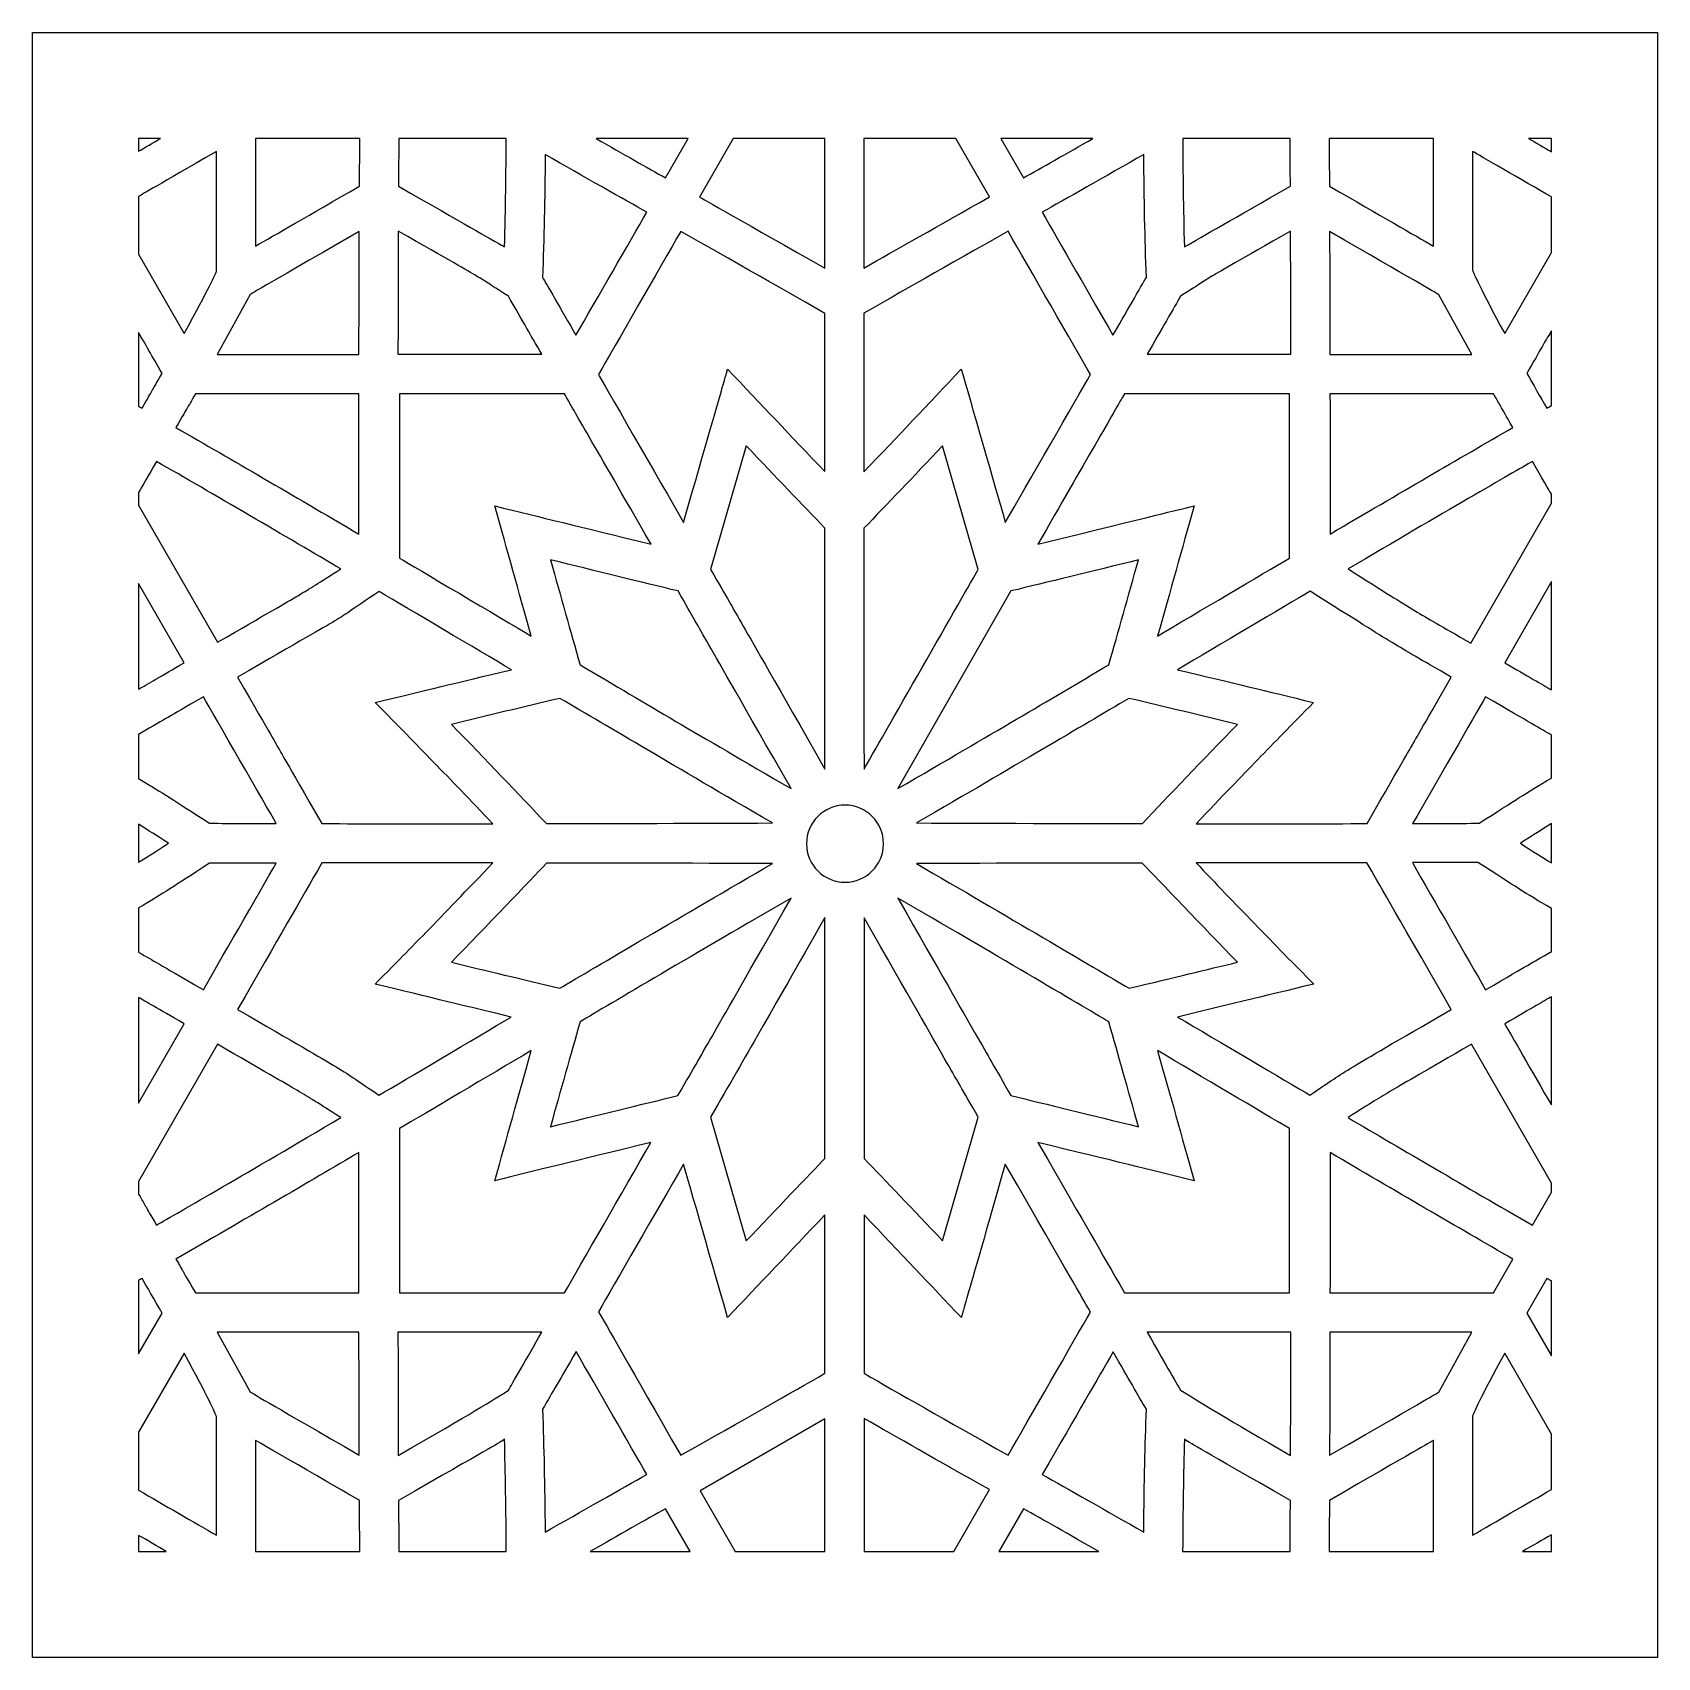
# Model space of a CAD drawing. Header units: millimetres. Extents: x -64 to 64, y -64 to 64.
import ezdxf

# ---------------------------------------------------------------- set-up
doc = ezdxf.new("R2010")
doc.units = ezdxf.units.MM
doc.header["$MEASUREMENT"] = 0
doc.layers.add('layer 1', color=7, linetype='Continuous')

msp = doc.modelspace()

# ---------------------------------------------------------------- linework, layer by layer
at = {"layer": 'layer 1', "color": 250}
for points, knots in [([(-63.5, 63.5), (-63.5, 63.5), (-63.5, -63.5), (-63.5, -63.5), (-63.5, -63.5), (-63.5, -63.5), (63.5, -63.5), (63.5, -63.5), (63.5, -63.5), (63.5, -63.5), (63.5, 63.5), (63.5, 63.5), (63.5, 63.5), (63.5, 63.5), (-63.5, 63.5), (-63.5, 63.5)], [0, 0, 0, 0, 0.2, 0.2, 0.2, 0.2, 0.4, 0.4, 0.4, 0.4, 0.6, 0.6, 0.6, 0.6, 1, 1, 1, 1]), ([(-55.2063, 55.2062), (-55.2063, 55.2062), (-53.5061, 55.2062), (-53.5061, 55.2062), (-53.5061, 55.2062), (-54.0868, 54.87), (-54.6811, 54.5289), (-55.2063, 54.2202), (-55.2063, 54.2202), (-55.2063, 54.2202), (-55.2063, 55.2062), (-55.2063, 55.2062)], [0, 0, 0, 0, 0.25, 0.25, 0.25, 0.25, 0.5, 0.5, 0.5, 0.5, 1, 1, 1, 1]), ([(-46.074, 55.2062), (-46.074, 55.2062), (-37.9232, 55.2062), (-37.9232, 55.2062), (-37.9232, 55.2062), (-37.9276, 54.0773), (-37.9324, 52.9347), (-37.9417, 51.4879), (-37.9417, 51.4879), (-42.0376, 49.1243), (-44.549, 47.6818), (-46.074, 46.802), (-46.074, 46.802), (-46.0786, 50.3036), (-46.0786, 51.0547), (-46.074, 55.2062)], [0, 0, 0, 0, 0.2, 0.2, 0.2, 0.2, 0.4, 0.4, 0.4, 0.4, 0.6, 0.6, 0.6, 0.6, 1, 1, 1, 1]), ([(-34.8729, 55.2062), (-34.8729, 55.2062), (-26.4777, 55.2062), (-26.4777, 55.2062), (-26.4777, 55.2062), (-26.4961, 52.5985), (-26.5239, 49.7833), (-26.6114, 46.7374), (-26.6114, 46.7374), (-27.8645, 47.4747), (-29.6663, 48.4974), (-34.8914, 51.4879), (-34.8914, 51.4879), (-34.8868, 52.7276), (-34.882, 53.9669), (-34.8729, 55.2062)], [0, 0, 0, 0, 0.2, 0.2, 0.2, 0.2, 0.4, 0.4, 0.4, 0.4, 0.6, 0.6, 0.6, 0.6, 1, 1, 1, 1]), ([(-12.2633, 55.2062), (-12.2633, 55.2062), (-14.0279, 52.1377), (-14.0279, 52.1377), (-14.0279, 52.1377), (-15.3871, 52.9026), (-17.3867, 54.036), (-19.4465, 55.2062), (-19.4465, 55.2062), (-19.4465, 55.2062), (-12.2633, 55.2062), (-12.2633, 55.2062)], [0, 0, 0, 0, 0.25, 0.25, 0.25, 0.25, 0.5, 0.5, 0.5, 0.5, 1, 1, 1, 1]), ([(-8.7429, 55.2062), (-8.7429, 55.2062), (-1.5688, 55.2062), (-1.5688, 55.2062), (-1.5688, 55.2062), (-1.5688, 55.2062), (-1.5688, 45.0695), (-1.5688, 45.0695), (-1.5688, 45.0695), (-7.657, 48.5401), (-11.3693, 50.6402), (-11.3693, 50.6402), (-11.3693, 50.6402), (-11.3693, 50.6402), (-8.7429, 55.2062), (-8.7429, 55.2062)], [0, 0, 0, 0, 0.2, 0.2, 0.2, 0.2, 0.4, 0.4, 0.4, 0.4, 0.6, 0.6, 0.6, 0.6, 1, 1, 1, 1]), ([(1.4813, 55.2062), (1.4813, 55.2062), (8.66, 55.2062), (8.66, 55.2062), (8.66, 55.2062), (8.66, 55.2062), (11.2818, 50.6448), (11.2818, 50.6448), (11.2818, 50.6448), (7.2362, 48.3641), (4.0203, 46.5392), (1.4813, 45.0787), (1.4813, 45.0787), (1.4813, 45.0787), (1.4813, 55.2062), (1.4813, 55.2062)], [0, 0, 0, 0, 0.2, 0.2, 0.2, 0.2, 0.4, 0.4, 0.4, 0.4, 0.6, 0.6, 0.6, 0.6, 1, 1, 1, 1]), ([(19.359, 55.2062), (17.2992, 54.036), (15.2996, 52.9026), (13.945, 52.1377), (13.945, 52.1377), (13.945, 52.1377), (12.1804, 55.2062), (12.1804, 55.2062), (12.1804, 55.2062), (12.1804, 55.2062), (19.359, 55.2062), (19.359, 55.2062)], [0, 0, 0, 0, 0.25, 0.25, 0.25, 0.25, 0.5, 0.5, 0.5, 0.5, 1, 1, 1, 1]), ([(34.7853, 55.2062), (34.7945, 53.9669), (34.8036, 52.7276), (34.8082, 51.4879), (34.8082, 51.4879), (30.2743, 48.8985), (28.0074, 47.6035), (26.524, 46.7374), (26.524, 46.7374), (26.4361, 49.7784), (26.4086, 52.5939), (26.3902, 55.2062), (26.3902, 55.2062), (26.3902, 55.2062), (34.7853, 55.2062), (34.7853, 55.2062)], [0, 0, 0, 0, 0.2, 0.2, 0.2, 0.2, 0.4, 0.4, 0.4, 0.4, 0.6, 0.6, 0.6, 0.6, 1, 1, 1, 1]), ([(45.9863, 55.2062), (45.9955, 51.1101), (45.9909, 50.4786), (45.9909, 46.802), (45.9909, 46.802), (44.4659, 47.6818), (41.9548, 49.1289), (37.8587, 51.4879), (37.8587, 51.4879), (37.8538, 52.0869), (37.8495, 53.5524), (37.8354, 55.2062), (37.8354, 55.2062), (37.8354, 55.2062), (45.9863, 55.2062), (45.9863, 55.2062)], [0, 0, 0, 0, 0.2, 0.2, 0.2, 0.2, 0.4, 0.4, 0.4, 0.4, 0.6, 0.6, 0.6, 0.6, 1, 1, 1, 1]), ([(55.2062, 54.1789), (54.6305, 54.5059), (54.0223, 54.8608), (53.4278, 55.2062), (53.4278, 55.2062), (53.4278, 55.2062), (55.2062, 55.2062), (55.2062, 55.2062), (55.2062, 55.2062), (55.2062, 55.2062), (55.2062, 54.1789), (55.2062, 54.1789)], [0, 0, 0, 0, 0.25, 0.25, 0.25, 0.25, 0.5, 0.5, 0.5, 0.5, 1, 1, 1, 1]), ([(-55.2063, 50.6906), (-54.7963, 50.9259), (-53.7734, 51.5154), (-49.1243, 54.211), (-49.1243, 54.211), (-49.1335, 49.6771), (-49.1289, 48.8848), (-49.1289, 44.8162), (-49.1289, 44.8162), (-49.221, 44.5717), (-49.6495, 43.6227), (-51.64, 39.9736), (-51.64, 39.9736), (-51.64, 39.9736), (-55.2063, 46.1659), (-55.2063, 46.1659), (-55.2063, 46.1659), (-55.2063, 46.1659), (-55.2063, 50.6906), (-55.2063, 50.6906)], [0, 0, 0, 0, 0.16666667, 0.16666667, 0.16666667, 0.16666667, 0.33333333, 0.33333333, 0.33333333, 0.33333333, 0.5, 0.5, 0.5, 0.5, 0.66666667, 0.66666667, 0.66666667, 0.66666667, 1, 1, 1, 1]), ([(-23.4322, 53.9623), (-20.4833, 52.276), (-17.1521, 50.3911), (-15.4979, 49.4559), (-15.4979, 49.4559), (-16.7972, 47.1936), (-19.4373, 42.5997), (-21.027, 39.8353), (-21.027, 39.8353), (-22.2017, 41.8765), (-23.3631, 43.8944), (-23.6396, 44.3646), (-23.6396, 44.3646), (-23.5243, 47.4285), (-23.4643, 50.419), (-23.4322, 53.9623)], [0, 0, 0, 0, 0.2, 0.2, 0.2, 0.2, 0.4, 0.4, 0.4, 0.4, 0.6, 0.6, 0.6, 0.6, 1, 1, 1, 1]), ([(23.5518, 44.3646), (23.1648, 43.6965), (21.8193, 41.3604), (20.9441, 39.8353), (20.9441, 39.8353), (19.3499, 42.5997), (16.7097, 47.1936), (15.41, 49.4559), (15.41, 49.4559), (17.0642, 50.3911), (20.4001, 52.276), (23.349, 53.9623), (23.349, 53.9623), (23.3768, 50.419), (23.4414, 47.4285), (23.5518, 44.3646)], [0, 0, 0, 0, 0.2, 0.2, 0.2, 0.2, 0.4, 0.4, 0.4, 0.4, 0.6, 0.6, 0.6, 0.6, 1, 1, 1, 1]), ([(55.2062, 46.3091), (55.2062, 46.3091), (51.5571, 39.9736), (51.5571, 39.9736), (51.5571, 39.9736), (49.6171, 43.5307), (49.1381, 44.6733), (49.0414, 44.9266), (49.0414, 44.9266), (49.0414, 50.9626), (49.0456, 50.9305), (49.0414, 54.211), (49.0414, 54.211), (49.5663, 53.9069), (52.9717, 51.9349), (55.2062, 50.6448), (55.2062, 50.6448), (55.2062, 50.6448), (55.2062, 46.3091), (55.2062, 46.3091)], [0, 0, 0, 0, 0.16666667, 0.16666667, 0.16666667, 0.16666667, 0.33333333, 0.33333333, 0.33333333, 0.33333333, 0.5, 0.5, 0.5, 0.5, 0.66666667, 0.66666667, 0.66666667, 0.66666667, 1, 1, 1, 1]), ([(-46.4887, 43.0191), (-45.9403, 43.3603), (-46.4841, 43.0375), (-37.96, 47.9492), (-37.96, 47.9492), (-37.9738, 44.3505), (-37.983, 40.4389), (-37.9875, 38.324), (-37.9875, 38.324), (-41.683, 38.324), (-45.3737, 38.3286), (-49.0598, 38.3286), (-49.0598, 38.3286), (-49.0598, 38.3286), (-46.4887, 43.0191), (-46.4887, 43.0191)], [0, 0, 0, 0, 0.2, 0.2, 0.2, 0.2, 0.4, 0.4, 0.4, 0.4, 0.6, 0.6, 0.6, 0.6, 1, 1, 1, 1]), ([(-34.9097, 47.9771), (-26.7772, 43.3278), (-29.6018, 44.9682), (-26.3073, 42.8854), (-26.3073, 42.8854), (-25.5746, 41.6183), (-24.5149, 39.7708), (-23.6993, 38.3515), (-23.6993, 38.3515), (-23.6993, 38.3515), (-34.9374, 38.3515), (-34.9374, 38.3515), (-34.9374, 38.3515), (-34.9327, 40.4756), (-34.9235, 44.3876), (-34.9097, 47.9771)], [0, 0, 0, 0, 0.2, 0.2, 0.2, 0.2, 0.4, 0.4, 0.4, 0.4, 0.6, 0.6, 0.6, 0.6, 1, 1, 1, 1]), ([(-19.2715, 36.7665), (-18.0411, 38.9043), (-14.4244, 45.194), (-12.8393, 47.9584), (-12.8393, 47.9584), (-9.4019, 46.0142), (-3.6608, 42.7426), (-1.5734, 41.5495), (-1.5734, 41.5495), (-1.5734, 41.5495), (-1.5734, 29.1779), (-1.5734, 29.1779), (-1.5734, 29.1779), (-4.2506, 31.9839), (-6.5313, 34.3983), (-9.1761, 37.1951), (-9.1761, 37.1951), (-9.4477, 36.232), (-8.8537, 38.2961), (-12.6182, 25.2106), (-12.6182, 25.2106), (-14.4103, 28.3298), (-19.0874, 36.4441), (-19.2715, 36.7665)], [0, 0, 0, 0, 0.14285714, 0.14285714, 0.14285714, 0.14285714, 0.28571429, 0.28571429, 0.28571429, 0.28571429, 0.42857143, 0.42857143, 0.42857143, 0.42857143, 0.57142857, 0.57142857, 0.57142857, 0.57142857, 0.71428571, 0.71428571, 0.71428571, 0.71428571, 1, 1, 1, 1]), ([(1.4767, 41.554), (4.1628, 43.102), (7.8585, 45.2032), (12.7515, 47.9633), (12.7515, 47.9633), (14.3365, 45.2032), (17.9536, 38.9089), (19.1837, 36.7665), (19.1837, 36.7665), (18.124, 34.9187), (14.1016, 27.9337), (12.5303, 25.2106), (12.5303, 25.2106), (11.7793, 27.8324), (9.7522, 34.8865), (9.0886, 37.186), (9.0886, 37.186), (6.4209, 34.3658), (4.154, 31.9655), (1.4767, 29.1684), (1.4767, 29.1684), (1.4767, 29.1684), (1.4767, 41.554), (1.4767, 41.554)], [0, 0, 0, 0, 0.14285714, 0.14285714, 0.14285714, 0.14285714, 0.28571429, 0.28571429, 0.28571429, 0.28571429, 0.42857143, 0.42857143, 0.42857143, 0.42857143, 0.57142857, 0.57142857, 0.57142857, 0.57142857, 0.71428571, 0.71428571, 0.71428571, 0.71428571, 1, 1, 1, 1]), ([(26.2195, 42.8854), (29.5187, 44.9728), (26.7264, 43.3462), (34.822, 47.9771), (34.822, 47.9771), (34.8361, 44.3876), (34.8499, 40.4756), (34.8544, 38.3515), (34.8544, 38.3515), (34.8544, 38.3515), (23.6118, 38.3515), (23.6118, 38.3515), (23.6118, 38.3515), (24.6161, 40.0978), (25.7679, 42.0977), (26.2195, 42.8854)], [0, 0, 0, 0, 0.2, 0.2, 0.2, 0.2, 0.4, 0.4, 0.4, 0.4, 0.6, 0.6, 0.6, 0.6, 1, 1, 1, 1]), ([(48.9768, 38.3286), (45.2861, 38.3286), (41.5953, 38.324), (37.9046, 38.324), (37.9046, 38.324), (37.9, 40.4389), (37.8862, 44.3505), (37.8725, 47.9492), (37.8725, 47.9492), (44.3463, 44.2168), (46.0371, 43.222), (46.4104, 43.0008), (46.4104, 43.0008), (46.4104, 43.0008), (48.9768, 38.3286), (48.9768, 38.3286)], [0, 0, 0, 0, 0.2, 0.2, 0.2, 0.2, 0.4, 0.4, 0.4, 0.4, 0.6, 0.6, 0.6, 0.6, 1, 1, 1, 1]), ([(-55.2063, 40.0427), (-54.7362, 39.2317), (-54.1419, 38.1949), (-53.3725, 36.8589), (-53.3725, 36.8589), (-54.354, 35.1494), (-53.99, 35.7805), (-54.9345, 34.1401), (-54.9345, 34.1401), (-55.0497, 34.2046), (-55.1372, 34.2554), (-55.2063, 34.2925), (-55.2063, 34.2925), (-55.2063, 34.2925), (-55.2063, 40.0427), (-55.2063, 40.0427)], [0, 0, 0, 0, 0.2, 0.2, 0.2, 0.2, 0.4, 0.4, 0.4, 0.4, 0.6, 0.6, 0.6, 0.6, 1, 1, 1, 1]), ([(55.2062, 34.3429), (54.9804, 34.2138), (54.9942, 34.2184), (54.8513, 34.1401), (54.8513, 34.1401), (54.3676, 34.974), (53.7316, 36.08), (53.285, 36.8589), (53.285, 36.8589), (54.326, 38.6602), (54.8792, 39.6279), (55.2062, 40.1902), (55.2062, 40.1902), (55.2062, 40.1902), (55.2062, 34.3429), (55.2062, 34.3429)], [0, 0, 0, 0, 0.2, 0.2, 0.2, 0.2, 0.4, 0.4, 0.4, 0.4, 0.6, 0.6, 0.6, 0.6, 1, 1, 1, 1]), ([(-37.9922, 24.2937), (-43.4061, 27.4821), (-47.7373, 30.0073), (-52.2851, 32.6242), (-52.2851, 32.6242), (-51.1653, 34.5687), (-51.4973, 33.988), (-50.7647, 35.269), (-50.7647, 35.269), (-46.5117, 35.2644), (-42.2542, 35.2644), (-37.9922, 35.2644), (-37.9922, 35.2644), (-37.9969, 30.9241), (-37.9969, 27.3533), (-37.9922, 24.2937)], [0, 0, 0, 0, 0.2, 0.2, 0.2, 0.2, 0.4, 0.4, 0.4, 0.4, 0.6, 0.6, 0.6, 0.6, 1, 1, 1, 1]), ([(-15.1613, 23.5105), (-20.967, 24.9248), (-23.6717, 25.593), (-27.3671, 26.5053), (-27.3671, 26.5053), (-26.3811, 22.9761), (-25.5284, 19.921), (-24.5149, 16.3315), (-24.5149, 16.3315), (-26.9568, 17.7786), (-33.5689, 21.6856), (-34.8175, 22.4275), (-34.8175, 22.4275), (-34.8175, 22.4275), (-34.8175, 35.2598), (-34.8175, 35.2598), (-34.8175, 35.2598), (-31.3757, 35.2598), (-25.3718, 35.2644), (-21.9301, 35.269), (-21.9301, 35.269), (-21.1053, 33.8222), (-19.7827, 31.5415), (-15.1613, 23.5105)], [0, 0, 0, 0, 0.14285714, 0.14285714, 0.14285714, 0.14285714, 0.28571429, 0.28571429, 0.28571429, 0.28571429, 0.42857143, 0.42857143, 0.42857143, 0.42857143, 0.57142857, 0.57142857, 0.57142857, 0.57142857, 0.71428571, 0.71428571, 0.71428571, 0.71428571, 1, 1, 1, 1]), ([(15.0738, 23.5105), (18.6955, 29.7953), (21.1053, 33.9789), (21.8422, 35.269), (21.8422, 35.269), (25.3259, 35.2644), (31.2695, 35.2598), (34.7345, 35.2598), (34.7345, 35.2598), (34.7345, 35.2598), (34.7345, 22.4275), (34.7345, 22.4275), (34.7345, 22.4275), (32.5505, 21.1374), (27.4821, 18.1427), (24.4274, 16.3315), (24.4274, 16.3315), (25.4642, 20.0039), (26.3028, 23.0082), (27.2796, 26.4961), (27.2796, 26.4961), (25.6529, 26.1183), (24.7086, 25.8558), (15.0738, 23.5105)], [0, 0, 0, 0, 0.14285714, 0.14285714, 0.14285714, 0.14285714, 0.28571429, 0.28571429, 0.28571429, 0.28571429, 0.42857143, 0.42857143, 0.42857143, 0.42857143, 0.57142857, 0.57142857, 0.57142857, 0.57142857, 0.71428571, 0.71428571, 0.71428571, 0.71428571, 1, 1, 1, 1]), ([(37.9046, 35.2644), (42.1668, 35.2644), (46.4241, 35.2644), (50.6769, 35.269), (50.6769, 35.269), (51.3313, 34.1309), (51.0409, 34.6424), (52.1974, 32.6242), (52.1974, 32.6242), (47.8896, 30.141), (43.4382, 27.5512), (37.9091, 24.2937), (37.9091, 24.2937), (37.9091, 26.1137), (37.9137, 30.2652), (37.9046, 35.2644)], [0, 0, 0, 0, 0.2, 0.2, 0.2, 0.2, 0.4, 0.4, 0.4, 0.4, 0.6, 0.6, 0.6, 0.6, 1, 1, 1, 1]), ([(-10.4987, 21.5336), (-10.4987, 21.5336), (-7.7202, 31.2053), (-7.7202, 31.2053), (-7.7202, 31.2053), (-5.3657, 28.7218), (-3.3937, 26.6573), (-1.5688, 24.759), (-1.5688, 24.759), (-1.5688, 24.759), (-1.5688, 5.9323), (-1.5688, 5.9323), (-1.5688, 5.9323), (-9.4248, 19.6769), (-7.7752, 16.7972), (-10.4987, 21.5336)], [0, 0, 0, 0, 0.2, 0.2, 0.2, 0.2, 0.4, 0.4, 0.4, 0.4, 0.6, 0.6, 0.6, 0.6, 1, 1, 1, 1]), ([(1.4859, 5.9277), (1.4813, 10.4662), (1.4813, 23.0128), (1.4813, 24.7544), (1.4813, 24.7544), (3.3105, 26.6573), (5.2779, 28.7218), (7.6323, 31.2053), (7.6323, 31.2053), (7.6323, 31.2053), (10.4154, 21.5336), (10.4154, 21.5336), (10.4154, 21.5336), (9.5123, 19.9581), (2.5869, 7.8535), (1.4859, 5.9277)], [0, 0, 0, 0, 0.2, 0.2, 0.2, 0.2, 0.4, 0.4, 0.4, 0.4, 0.6, 0.6, 0.6, 0.6, 1, 1, 1, 1]), ([(-55.2063, 27.5512), (-54.9161, 28.0536), (-54.446, 28.8738), (-53.8102, 29.9748), (-53.8102, 29.9748), (-49.6264, 27.5742), (-43.4014, 23.9296), (-39.4022, 21.5752), (-39.4022, 21.5752), (-43.033, 19.2853), (-41.3925, 20.2713), (-49.0413, 15.8433), (-49.0413, 15.8433), (-49.0413, 15.8433), (-55.2063, 26.5561), (-55.2063, 26.5561), (-55.2063, 26.5561), (-55.2063, 26.5561), (-55.2063, 27.5512), (-55.2063, 27.5512)], [0, 0, 0, 0, 0.16666667, 0.16666667, 0.16666667, 0.16666667, 0.33333333, 0.33333333, 0.33333333, 0.33333333, 0.5, 0.5, 0.5, 0.5, 0.66666667, 0.66666667, 0.66666667, 0.66666667, 1, 1, 1, 1]), ([(55.2062, 26.7035), (55.2062, 26.7035), (48.9169, 15.7695), (48.9169, 15.7695), (48.9169, 15.7695), (44.1064, 18.548), (45.1803, 17.8798), (39.3146, 21.5752), (39.3146, 21.5752), (46.6729, 25.9066), (52.2019, 29.1042), (53.7274, 29.9748), (53.7274, 29.9748), (54.9899, 27.7816), (54.9942, 27.7724), (55.2062, 27.4133), (55.2062, 27.4133), (55.2062, 27.4133), (55.2062, 26.7035), (55.2062, 26.7035)], [0, 0, 0, 0, 0.16666667, 0.16666667, 0.16666667, 0.16666667, 0.33333333, 0.33333333, 0.33333333, 0.33333333, 0.5, 0.5, 0.5, 0.5, 0.66666667, 0.66666667, 0.66666667, 0.66666667, 1, 1, 1, 1]), ([(-20.7045, 14.0832), (-21.4461, 16.6864), (-22.2063, 19.3774), (-23.0173, 22.2846), (-23.0173, 22.2846), (-19.4052, 21.3956), (-15.8341, 20.5246), (-13.0514, 19.8519), (-13.0514, 19.8519), (-10.5907, 15.5716), (-12.0191, 18.0643), (-4.2136, 4.4073), (-4.2136, 4.4073), (-11.8346, 8.8304), (-15.0971, 10.7795), (-20.7045, 14.0832)], [0, 0, 0, 0, 0.2, 0.2, 0.2, 0.2, 0.4, 0.4, 0.4, 0.4, 0.6, 0.6, 0.6, 0.6, 1, 1, 1, 1]), ([(22.9344, 22.2846), (22.128, 19.4095), (21.3678, 16.7188), (20.617, 14.0832), (20.617, 14.0832), (15.7512, 11.2173), (11.7147, 8.812), (4.1353, 4.4118), (4.1353, 4.4118), (4.1353, 4.4118), (12.9727, 19.8519), (12.9727, 19.8519), (12.9727, 19.8519), (15.7512, 20.5246), (19.3128, 21.391), (22.9344, 22.2846)], [0, 0, 0, 0, 0.2, 0.2, 0.2, 0.2, 0.4, 0.4, 0.4, 0.4, 0.6, 0.6, 0.6, 0.6, 1, 1, 1, 1]), ([(-55.2063, 20.4325), (-55.2063, 20.4325), (-51.6446, 14.2399), (-51.6446, 14.2399), (-51.6446, 14.2399), (-53.4647, 13.1893), (-54.5243, 12.5719), (-55.2063, 12.1758), (-55.2063, 12.1758), (-55.2063, 12.1758), (-55.2063, 20.4325), (-55.2063, 20.4325)], [0, 0, 0, 0, 0.25, 0.25, 0.25, 0.25, 0.5, 0.5, 0.5, 0.5, 1, 1, 1, 1]), ([(55.2062, 12.125), (54.4876, 12.5444), (53.3679, 13.1893), (51.5571, 14.2399), (51.5571, 14.2399), (51.5571, 14.2399), (55.2062, 20.5846), (55.2062, 20.5846), (55.2062, 20.5846), (55.2062, 20.5846), (55.2062, 12.125), (55.2062, 12.125)], [0, 0, 0, 0, 0.25, 0.25, 0.25, 0.25, 0.5, 0.5, 0.5, 0.5, 1, 1, 1, 1]), ([(-26.077, 13.7008), (-30.4403, 12.6594), (-32.7626, 12.0929), (-36.7114, 11.1344), (-36.7114, 11.1344), (-33.1081, 7.4665), (-31.2097, 5.5316), (-27.5283, 1.6658), (-27.5283, 1.6658), (-33.062, 1.6609), (-39.2409, 1.6658), (-40.8857, 1.6704), (-40.8857, 1.6704), (-46.7789, 11.913), (-41.8718, 3.3842), (-47.4748, 13.1247), (-47.4748, 13.1247), (-37.5129, 18.8934), (-40.8536, 16.8293), (-36.4164, 19.8152), (-36.4164, 19.8152), (-33.9974, 18.3914), (-28.7537, 15.2859), (-26.077, 13.7008)], [0, 0, 0, 0, 0.14285714, 0.14285714, 0.14285714, 0.14285714, 0.28571429, 0.28571429, 0.28571429, 0.28571429, 0.42857143, 0.42857143, 0.42857143, 0.42857143, 0.57142857, 0.57142857, 0.57142857, 0.57142857, 0.71428571, 0.71428571, 0.71428571, 0.71428571, 1, 1, 1, 1]), ([(47.3872, 13.1202), (42.3093, 4.2965), (46.8249, 12.1387), (40.798, 1.6704), (40.798, 1.6704), (39.3792, 1.6658), (33.0895, 1.6609), (27.4454, 1.6658), (27.4454, 1.6658), (31.6336, 6.0568), (33.0345, 7.4852), (36.6236, 11.1344), (36.6236, 11.1344), (32.8087, 12.0604), (30.4218, 12.6411), (25.9891, 13.7008), (25.9891, 13.7008), (29.0721, 15.5254), (34.2829, 18.608), (36.352, 19.8289), (36.352, 19.8289), (43.8115, 15.1292), (42.2864, 16.069), (47.3872, 13.1202)], [0, 0, 0, 0, 0.14285714, 0.14285714, 0.14285714, 0.14285714, 0.28571429, 0.28571429, 0.28571429, 0.28571429, 0.42857143, 0.42857143, 0.42857143, 0.42857143, 0.57142857, 0.57142857, 0.57142857, 0.57142857, 0.71428571, 0.71428571, 0.71428571, 0.71428571, 1, 1, 1, 1]), ([(-55.2063, 8.6462), (-52.6584, 10.1205), (-53.2112, 9.7981), (-50.1471, 11.5768), (-50.1471, 11.5768), (-49.3039, 10.1113), (-45.323, 3.2), (-44.4477, 1.6796), (-44.4477, 1.6796), (-46.3137, 1.6842), (-47.9123, 1.6887), (-49.6587, 1.6979), (-49.6587, 1.6979), (-52.5753, 3.5687), (-53.1421, 3.9695), (-55.2063, 5.1858), (-55.2063, 5.1858), (-55.2063, 5.1858), (-55.2063, 8.6462), (-55.2063, 8.6462)], [0, 0, 0, 0, 0.16666667, 0.16666667, 0.16666667, 0.16666667, 0.33333333, 0.33333333, 0.33333333, 0.33333333, 0.5, 0.5, 0.5, 0.5, 0.66666667, 0.66666667, 0.66666667, 0.66666667, 1, 1, 1, 1]), ([(-23.3218, 1.675), (-25.4917, 3.9603), (-28.0398, 6.6326), (-30.7582, 9.4294), (-30.7582, 9.4294), (-27.9336, 10.1113), (-25.1093, 10.7887), (-22.28, 11.4614), (-22.28, 11.4614), (-18.1793, 9.0516), (-13.6871, 6.3747), (-5.6744, 1.7209), (-5.6744, 1.7209), (-11.4847, 1.6933), (-21.6306, 1.675), (-23.3218, 1.675)], [0, 0, 0, 0, 0.2, 0.2, 0.2, 0.2, 0.4, 0.4, 0.4, 0.4, 0.6, 0.6, 0.6, 0.6, 1, 1, 1, 1]), ([(5.5912, 1.7209), (13.5213, 6.3285), (18.3268, 9.1853), (22.1925, 11.4614), (22.1925, 11.4614), (25.0218, 10.7887), (27.8507, 10.1113), (30.6751, 9.4294), (30.6751, 9.4294), (27.9291, 6.6096), (25.2843, 3.8312), (23.2385, 1.675), (23.2385, 1.675), (21.6764, 1.675), (11.5351, 1.6933), (5.5912, 1.7209)], [0, 0, 0, 0, 0.2, 0.2, 0.2, 0.2, 0.4, 0.4, 0.4, 0.4, 0.6, 0.6, 0.6, 0.6, 1, 1, 1, 1]), ([(55.2062, 5.232), (53.0775, 3.9786), (52.5106, 3.5779), (49.5713, 1.6979), (49.5713, 1.6979), (47.7651, 1.6887), (46.1709, 1.6842), (44.3643, 1.675), (44.3643, 1.675), (45.9634, 4.4535), (49.2118, 10.0976), (50.0641, 11.5768), (50.0641, 11.5768), (53.6349, 9.5077), (54.3768, 9.0745), (55.2062, 8.5954), (55.2062, 8.5954), (55.2062, 8.5954), (55.2062, 5.232), (55.2062, 5.232)], [0, 0, 0, 0, 0.16666667, 0.16666667, 0.16666667, 0.16666667, 0.33333333, 0.33333333, 0.33333333, 0.33333333, 0.5, 0.5, 0.5, 0.5, 0.66666667, 0.66666667, 0.66666667, 0.66666667, 1, 1, 1, 1]), ([(-3.0064, 0.0991), (-3.0064, 1.7671), (-1.6609, 3.1171), (0.0021, 3.1171), (0.0021, 3.1171), (1.6609, 3.1171), (3.0064, 1.7671), (3.0064, 0.0991), (3.0064, 0.0991), (3.0064, -1.5642), (1.6609, -2.9143), (0.0021, -2.9143), (0.0021, -2.9143), (-1.6609, -2.9143), (-3.0064, -1.5642), (-3.0064, 0.0991)], [0, 0, 0, 0, 0.2, 0.2, 0.2, 0.2, 0.4, 0.4, 0.4, 0.4, 0.6, 0.6, 0.6, 0.6, 1, 1, 1, 1]), ([(-55.2063, 1.6196), (-54.4139, 1.1264), (-53.824, 0.7394), (-52.8794, 0.1312), (-52.8794, 0.1312), (-53.8655, -0.5045), (-54.4967, -0.9148), (-55.2063, -1.3522), (-55.2063, -1.3522), (-55.2063, -1.3522), (-55.2063, 1.6196), (-55.2063, 1.6196)], [0, 0, 0, 0, 0.25, 0.25, 0.25, 0.25, 0.5, 0.5, 0.5, 0.5, 1, 1, 1, 1]), ([(55.2062, -1.3984), (54.4876, -0.9606), (53.824, -0.5323), (52.7918, 0.1312), (52.7918, 0.1312), (53.824, 0.7994), (54.4922, 1.228), (55.2062, 1.6704), (55.2062, 1.6704), (55.2062, 1.6704), (55.2062, -1.3984), (55.2062, -1.3984)], [0, 0, 0, 0, 0.25, 0.25, 0.25, 0.25, 0.5, 0.5, 0.5, 0.5, 1, 1, 1, 1]), ([(-55.2063, -4.9188), (-53.1513, -3.7066), (-52.58, -3.3059), (-49.6587, -1.4305), (-49.6587, -1.4305), (-47.848, -1.4213), (-46.2583, -1.4168), (-44.4477, -1.4122), (-44.4477, -1.4122), (-45.6502, -3.4996), (-49.1794, -9.6277), (-50.1471, -11.3093), (-50.1471, -11.3093), (-53.8517, -9.1623), (-53.9207, -9.1207), (-55.2063, -8.3788), (-55.2063, -8.3788), (-55.2063, -8.3788), (-55.2063, -4.9188), (-55.2063, -4.9188)], [0, 0, 0, 0, 0.16666667, 0.16666667, 0.16666667, 0.16666667, 0.33333333, 0.33333333, 0.33333333, 0.33333333, 0.5, 0.5, 0.5, 0.5, 0.66666667, 0.66666667, 0.66666667, 0.66666667, 1, 1, 1, 1]), ([(-47.4748, -12.8577), (-44.2354, -7.2316), (-42.6045, -4.3935), (-40.8857, -1.403), (-40.8857, -1.403), (-39.1764, -1.403), (-32.7441, -1.3984), (-27.5329, -1.403), (-27.5329, -1.403), (-31.6705, -5.7482), (-34.2001, -8.3143), (-36.7114, -10.867), (-36.7114, -10.867), (-32.5461, -11.8808), (-29.2884, -12.6781), (-26.0862, -13.4429), (-26.0862, -13.4429), (-28.8276, -15.0647), (-34.2692, -18.2855), (-36.421, -19.5524), (-36.421, -19.5524), (-39.7064, -17.3224), (-38.3976, -18.1102), (-47.4748, -12.8577)], [0, 0, 0, 0, 0.14285714, 0.14285714, 0.14285714, 0.14285714, 0.28571429, 0.28571429, 0.28571429, 0.28571429, 0.42857143, 0.42857143, 0.42857143, 0.42857143, 0.57142857, 0.57142857, 0.57142857, 0.57142857, 0.71428571, 0.71428571, 0.71428571, 0.71428571, 1, 1, 1, 1]), ([(-23.3168, -1.4076), (-20.8241, -1.4122), (-11.6826, -1.4259), (-5.6744, -1.4538), (-5.6744, -1.4538), (-12.7102, -5.5453), (-19.4649, -9.531), (-22.285, -11.1989), (-22.285, -11.1989), (-25.3259, -10.4708), (-27.9245, -9.8443), (-30.7582, -9.1623), (-30.7582, -9.1623), (-28.1182, -6.4484), (-24.6302, -2.7944), (-23.3168, -1.4076)], [0, 0, 0, 0, 0.2, 0.2, 0.2, 0.2, 0.4, 0.4, 0.4, 0.4, 0.6, 0.6, 0.6, 0.6, 1, 1, 1, 1]), ([(22.1971, -11.1989), (19.3679, -9.5264), (12.604, -5.5316), (5.5866, -1.4538), (5.5866, -1.4538), (11.5951, -1.4259), (20.7366, -1.4122), (23.2339, -1.4076), (23.2339, -1.4076), (24.5749, -2.8268), (27.9982, -6.4114), (30.6751, -9.1623), (30.6751, -9.1623), (28.1594, -9.7705), (25.8971, -10.3142), (22.1971, -11.1989)], [0, 0, 0, 0, 0.2, 0.2, 0.2, 0.2, 0.4, 0.4, 0.4, 0.4, 0.6, 0.6, 0.6, 0.6, 1, 1, 1, 1]), ([(25.9983, -13.4429), (29.2791, -12.6594), (32.7671, -11.8025), (36.6286, -10.867), (36.6286, -10.867), (33.6056, -7.8214), (30.3805, -4.481), (27.4454, -1.403), (27.4454, -1.403), (31.2787, -1.3984), (37.2456, -1.3984), (40.7889, -1.3892), (40.7889, -1.3892), (41.8303, -3.1955), (42.4847, -4.3381), (47.3872, -12.8577), (47.3872, -12.8577), (38.324, -18.101), (39.6649, -17.2949), (36.3379, -19.5524), (36.3379, -19.5524), (34.4996, -18.4743), (29.0625, -15.2534), (25.9983, -13.4429)], [0, 0, 0, 0, 0.14285714, 0.14285714, 0.14285714, 0.14285714, 0.28571429, 0.28571429, 0.28571429, 0.28571429, 0.42857143, 0.42857143, 0.42857143, 0.42857143, 0.57142857, 0.57142857, 0.57142857, 0.57142857, 0.71428571, 0.71428571, 0.71428571, 0.71428571, 1, 1, 1, 1]), ([(55.2062, -8.3284), (53.4645, -9.3373), (53.6674, -9.2223), (50.0641, -11.3093), (50.0641, -11.3093), (48.7327, -9.0057), (45.9772, -4.2182), (44.3463, -1.3801), (44.3463, -1.3801), (46.2996, -1.3755), (48.2858, -1.3709), (49.4697, -1.3663), (49.4697, -1.3663), (52.5014, -3.3059), (53.0454, -3.6975), (55.2062, -4.9646), (55.2062, -4.9646), (55.2062, -4.9646), (55.2062, -8.3284), (55.2062, -8.3284)], [0, 0, 0, 0, 0.16666667, 0.16666667, 0.16666667, 0.16666667, 0.33333333, 0.33333333, 0.33333333, 0.33333333, 0.5, 0.5, 0.5, 0.5, 0.66666667, 0.66666667, 0.66666667, 0.66666667, 1, 1, 1, 1]), ([(-23.0173, -22.0176), (-22.2112, -19.1287), (-21.451, -16.4377), (-20.7045, -13.8112), (-20.7045, -13.8112), (-18.4467, -12.4799), (-11.4893, -8.3742), (-4.2136, -4.1448), (-4.2136, -4.1448), (-11.079, -16.1657), (-10.3787, -14.9401), (-13.0556, -19.5848), (-13.0556, -19.5848), (-15.8203, -20.2576), (-19.3774, -21.1236), (-23.0173, -22.0176)], [0, 0, 0, 0, 0.2, 0.2, 0.2, 0.2, 0.4, 0.4, 0.4, 0.4, 0.6, 0.6, 0.6, 0.6, 1, 1, 1, 1]), ([(20.617, -13.8112), (21.3632, -16.4331), (22.1238, -19.1241), (22.9344, -22.0176), (22.9344, -22.0176), (19.2945, -21.1236), (15.7374, -20.2576), (12.9681, -19.5848), (12.9681, -19.5848), (10.4292, -15.1751), (11.0098, -16.189), (4.1261, -4.1448), (4.1261, -4.1448), (11.411, -8.3788), (18.3638, -12.4799), (20.617, -13.8112)], [0, 0, 0, 0, 0.2, 0.2, 0.2, 0.2, 0.4, 0.4, 0.4, 0.4, 0.6, 0.6, 0.6, 0.6, 1, 1, 1, 1]), ([(-1.5688, -5.6698), (-1.5596, -11.1069), (-1.5688, -11.7288), (-1.5688, -24.4919), (-1.5688, -24.4919), (-2.7118, -25.6762), (-5.4487, -28.5513), (-7.7202, -30.9425), (-7.7202, -30.9425), (-7.7202, -30.9425), (-10.4987, -21.2665), (-10.4987, -21.2665), (-10.4987, -21.2665), (-7.5082, -16.0644), (-6.1489, -13.6917), (-1.5688, -5.6698)], [0, 0, 0, 0, 0.2, 0.2, 0.2, 0.2, 0.4, 0.4, 0.4, 0.4, 0.6, 0.6, 0.6, 0.6, 1, 1, 1, 1]), ([(1.4951, -5.6882), (8.8258, -18.5251), (7.8998, -16.8984), (10.4154, -21.2665), (10.4154, -21.2665), (10.4154, -21.2665), (7.6323, -30.9379), (7.6323, -30.9379), (7.6323, -30.9379), (5.2779, -28.4543), (3.2092, -26.289), (1.4859, -24.4919), (1.4859, -24.4919), (1.4859, -21.9622), (1.4997, -25.5009), (1.4951, -5.6882)], [0, 0, 0, 0, 0.2, 0.2, 0.2, 0.2, 0.4, 0.4, 0.4, 0.4, 0.6, 0.6, 0.6, 0.6, 1, 1, 1, 1]), ([(-55.2063, -11.913), (-54.6535, -12.2357), (-53.8011, -12.7286), (-51.6446, -13.9771), (-51.6446, -13.9771), (-51.6446, -13.9771), (-55.2063, -20.1697), (-55.2063, -20.1697), (-55.2063, -20.1697), (-55.2063, -20.1697), (-55.2063, -11.913), (-55.2063, -11.913)], [0, 0, 0, 0, 0.25, 0.25, 0.25, 0.25, 0.5, 0.5, 0.5, 0.5, 1, 1, 1, 1]), ([(55.2062, -20.3172), (53.764, -17.8107), (51.9949, -14.7376), (51.5571, -13.9771), (51.5571, -13.9771), (53.8194, -12.664), (54.6672, -12.1758), (55.2062, -11.8625), (55.2062, -11.8625), (55.2062, -11.8625), (55.2062, -20.3172), (55.2062, -20.3172)], [0, 0, 0, 0, 0.25, 0.25, 0.25, 0.25, 0.5, 0.5, 0.5, 0.5, 1, 1, 1, 1]), ([(-55.2063, -26.2932), (-55.2063, -26.2932), (-49.0413, -15.5762), (-49.0413, -15.5762), (-49.0413, -15.5762), (-41.7197, -19.8106), (-43.0145, -19.0179), (-39.3974, -21.3081), (-39.3974, -21.3081), (-46.5532, -25.5192), (-52.1193, -28.7447), (-53.8102, -29.7123), (-53.8102, -29.7123), (-54.7686, -28.049), (-54.5705, -28.3898), (-55.2063, -27.2842), (-55.2063, -27.2842), (-55.2063, -27.2842), (-55.2063, -26.2932), (-55.2063, -26.2932)], [0, 0, 0, 0, 0.16666667, 0.16666667, 0.16666667, 0.16666667, 0.33333333, 0.33333333, 0.33333333, 0.33333333, 0.5, 0.5, 0.5, 0.5, 0.66666667, 0.66666667, 0.66666667, 0.66666667, 1, 1, 1, 1]), ([(-15.1659, -23.2477), (-17.3454, -27.0305), (-20.6491, -32.7717), (-21.9255, -35.0065), (-21.9255, -35.0065), (-25.1368, -35.0019), (-31.3618, -34.9974), (-34.8175, -34.9974), (-34.8175, -34.9974), (-34.8175, -34.9974), (-34.8175, -22.1604), (-34.8175, -22.1604), (-34.8175, -22.1604), (-32.6797, -20.8979), (-27.8141, -18.0181), (-24.5149, -16.0644), (-24.5149, -16.0644), (-25.5468, -19.7231), (-26.4086, -22.8007), (-27.3671, -26.2428), (-27.3671, -26.2428), (-24.0358, -25.418), (-21.1974, -24.7131), (-15.1659, -23.2477)], [0, 0, 0, 0, 0.14285714, 0.14285714, 0.14285714, 0.14285714, 0.28571429, 0.28571429, 0.28571429, 0.28571429, 0.42857143, 0.42857143, 0.42857143, 0.42857143, 0.57142857, 0.57142857, 0.57142857, 0.57142857, 0.71428571, 0.71428571, 0.71428571, 0.71428571, 1, 1, 1, 1]), ([(15.0784, -23.2477), (21.0958, -24.7086), (23.8929, -25.4042), (27.2838, -26.2428), (27.2838, -26.2428), (26.2978, -22.7178), (25.4363, -19.6261), (24.4274, -16.0644), (24.4274, -16.0644), (27.6987, -17.9998), (32.5875, -20.8979), (34.7345, -22.1604), (34.7345, -22.1604), (34.7345, -22.1604), (34.7345, -34.9974), (34.7345, -34.9974), (34.7345, -34.9974), (29.7078, -34.9927), (24.644, -34.9974), (21.8422, -35.0019), (21.8422, -35.0019), (19.746, -31.3619), (19.2574, -30.5001), (15.0784, -23.2477)], [0, 0, 0, 0, 0.14285714, 0.14285714, 0.14285714, 0.14285714, 0.28571429, 0.28571429, 0.28571429, 0.28571429, 0.42857143, 0.42857143, 0.42857143, 0.42857143, 0.57142857, 0.57142857, 0.57142857, 0.57142857, 0.71428571, 0.71428571, 0.71428571, 0.71428571, 1, 1, 1, 1]), ([(55.2062, -27.1413), (55.2062, -27.1413), (53.7274, -29.7123), (53.7274, -29.7123), (53.7274, -29.7123), (48.3916, -26.639), (43.6552, -23.8608), (39.3146, -21.3081), (39.3146, -21.3081), (42.9683, -18.9904), (41.6278, -19.8152), (48.9581, -15.5762), (48.9581, -15.5762), (48.9581, -15.5762), (55.2062, -26.441), (55.2062, -26.441), (55.2062, -26.441), (55.2062, -26.441), (55.2062, -27.1413), (55.2062, -27.1413)], [0, 0, 0, 0, 0.16666667, 0.16666667, 0.16666667, 0.16666667, 0.33333333, 0.33333333, 0.33333333, 0.33333333, 0.5, 0.5, 0.5, 0.5, 0.66666667, 0.66666667, 0.66666667, 0.66666667, 1, 1, 1, 1]), ([(-37.9922, -35.0019), (-42.2542, -35.0019), (-46.5117, -35.0019), (-50.7647, -35.0065), (-50.7647, -35.0065), (-52.1009, -32.6796), (-51.6585, -33.449), (-52.2851, -32.3617), (-52.2851, -32.3617), (-47.037, -29.3391), (-41.7338, -26.2336), (-37.9922, -24.0312), (-37.9922, -24.0312), (-37.9969, -26.5744), (-37.9969, -30.5646), (-37.9922, -35.0019)], [0, 0, 0, 0, 0.2, 0.2, 0.2, 0.2, 0.4, 0.4, 0.4, 0.4, 0.6, 0.6, 0.6, 0.6, 1, 1, 1, 1]), ([(37.9091, -24.0312), (42.895, -26.966), (47.9309, -29.9011), (52.1974, -32.3617), (52.1974, -32.3617), (52.1974, -32.3617), (50.6769, -35.0065), (50.6769, -35.0065), (50.6769, -35.0065), (46.4241, -35.0019), (42.1668, -35.0019), (37.9046, -35.0019), (37.9046, -35.0019), (37.9137, -30.5646), (37.9091, -26.5744), (37.9091, -24.0312)], [0, 0, 0, 0, 0.2, 0.2, 0.2, 0.2, 0.4, 0.4, 0.4, 0.4, 0.6, 0.6, 0.6, 0.6, 1, 1, 1, 1]), ([(-1.5642, -41.2866), (-4.2552, -42.8396), (-7.946, -44.9407), (-12.8344, -47.6958), (-12.8344, -47.6958), (-16.7559, -40.8721), (-18.7692, -37.3334), (-19.2574, -36.4808), (-19.2574, -36.4808), (-18.0456, -34.3705), (-14.7101, -28.5788), (-12.6182, -24.9435), (-12.6182, -24.9435), (-11.8625, -27.565), (-9.8351, -34.624), (-9.1715, -36.9232), (-9.1715, -36.9232), (-6.6971, -34.3063), (-4.3152, -31.7857), (-1.5642, -28.9013), (-1.5642, -28.9013), (-1.5642, -28.9013), (-1.5642, -41.2866), (-1.5642, -41.2866)], [0, 0, 0, 0, 0.14285714, 0.14285714, 0.14285714, 0.14285714, 0.28571429, 0.28571429, 0.28571429, 0.28571429, 0.42857143, 0.42857143, 0.42857143, 0.42857143, 0.57142857, 0.57142857, 0.57142857, 0.57142857, 0.71428571, 0.71428571, 0.71428571, 0.71428571, 1, 1, 1, 1]), ([(9.0932, -36.9322), (9.3648, -35.9417), (8.7753, -38.0154), (12.5303, -24.9481), (12.5303, -24.9481), (17.8477, -34.1817), (18.2947, -34.951), (19.1837, -36.5041), (19.1837, -36.5041), (17.9261, -38.688), (14.332, -44.9407), (12.7515, -47.6913), (12.7515, -47.6913), (7.826, -44.9174), (4.1353, -42.8209), (1.4859, -41.2866), (1.4859, -41.2866), (1.4859, -41.2866), (1.4859, -28.9104), (1.4859, -28.9104), (1.4859, -28.9104), (4.3289, -31.8918), (6.725, -34.4259), (9.0932, -36.9322)], [0, 0, 0, 0, 0.14285714, 0.14285714, 0.14285714, 0.14285714, 0.28571429, 0.28571429, 0.28571429, 0.28571429, 0.42857143, 0.42857143, 0.42857143, 0.42857143, 0.57142857, 0.57142857, 0.57142857, 0.57142857, 0.71428571, 0.71428571, 0.71428571, 0.71428571, 1, 1, 1, 1]), ([(-55.2063, -34.025), (-55.128, -33.9834), (-55.0357, -33.933), (-54.9345, -33.873), (-54.9345, -33.873), (-54.6166, -34.4304), (-53.9254, -35.6285), (-53.3725, -36.5915), (-53.3725, -36.5915), (-53.3725, -36.5915), (-55.2063, -39.78), (-55.2063, -39.78), (-55.2063, -39.78), (-55.2063, -39.78), (-55.2063, -34.025), (-55.2063, -34.025)], [0, 0, 0, 0, 0.2, 0.2, 0.2, 0.2, 0.4, 0.4, 0.4, 0.4, 0.6, 0.6, 0.6, 0.6, 1, 1, 1, 1]), ([(55.2062, -39.9274), (55.2062, -39.9274), (53.285, -36.5915), (53.285, -36.5915), (53.285, -36.5915), (53.285, -36.5915), (54.8513, -33.873), (54.8513, -33.873), (54.8513, -33.873), (54.9942, -33.956), (55.1095, -34.0204), (55.2062, -34.0713), (55.2062, -34.0713), (55.2062, -34.0713), (55.2062, -39.9274), (55.2062, -39.9274)], [0, 0, 0, 0, 0.2, 0.2, 0.2, 0.2, 0.4, 0.4, 0.4, 0.4, 0.6, 0.6, 0.6, 0.6, 1, 1, 1, 1]), ([(-49.0598, -38.0658), (-45.3737, -38.0611), (-41.683, -38.0611), (-37.9875, -38.0611), (-37.9875, -38.0611), (-37.983, -40.204), (-37.9738, -44.1434), (-37.96, -47.6867), (-37.96, -47.6867), (-44.489, -43.9222), (-46.1294, -42.95), (-46.4979, -42.7334), (-46.4979, -42.7334), (-46.4979, -42.7334), (-49.0598, -38.0658), (-49.0598, -38.0658)], [0, 0, 0, 0, 0.2, 0.2, 0.2, 0.2, 0.4, 0.4, 0.4, 0.4, 0.6, 0.6, 0.6, 0.6, 1, 1, 1, 1]), ([(-26.3073, -42.6183), (-27.6387, -43.4615), (-28.9981, -44.3139), (-34.9097, -47.7051), (-34.9097, -47.7051), (-34.9235, -44.1755), (-34.9327, -40.2407), (-34.9374, -38.0844), (-34.9374, -38.0844), (-34.9374, -38.0844), (-23.6993, -38.0844), (-23.6993, -38.0844), (-23.6993, -38.0844), (-24.8557, -40.107), (-26.0495, -42.1714), (-26.3073, -42.6183)], [0, 0, 0, 0, 0.2, 0.2, 0.2, 0.2, 0.4, 0.4, 0.4, 0.4, 0.6, 0.6, 0.6, 0.6, 1, 1, 1, 1]), ([(34.822, -47.7051), (29.924, -44.8808), (27.9107, -43.6319), (26.2153, -42.6047), (26.2153, -42.6047), (25.6946, -41.7061), (24.5428, -39.7062), (23.6118, -38.0844), (23.6118, -38.0844), (23.6118, -38.0844), (34.8544, -38.0844), (34.8544, -38.0844), (34.8544, -38.0844), (34.8499, -40.2407), (34.8361, -44.1755), (34.822, -47.7051)], [0, 0, 0, 0, 0.2, 0.2, 0.2, 0.2, 0.4, 0.4, 0.4, 0.4, 0.6, 0.6, 0.6, 0.6, 1, 1, 1, 1]), ([(46.4012, -42.7521), (45.8481, -43.0975), (46.4058, -42.7705), (37.8725, -47.6867), (37.8725, -47.6867), (37.8862, -44.1434), (37.9, -40.204), (37.9046, -38.0611), (37.9046, -38.0611), (41.5953, -38.0611), (45.2861, -38.0611), (48.9768, -38.0658), (48.9768, -38.0658), (48.9768, -38.0658), (46.4012, -42.7521), (46.4012, -42.7521)], [0, 0, 0, 0, 0.2, 0.2, 0.2, 0.2, 0.4, 0.4, 0.4, 0.4, 0.6, 0.6, 0.6, 0.6, 1, 1, 1, 1]), ([(-55.2063, -50.4235), (-55.2063, -50.4235), (-55.2063, -45.8943), (-55.2063, -45.8943), (-55.2063, -45.8943), (-55.2063, -45.8943), (-51.6446, -39.7062), (-51.6446, -39.7062), (-51.6446, -39.7062), (-49.7047, -43.2632), (-49.2256, -44.4105), (-49.1289, -44.6596), (-49.1289, -44.6596), (-49.1289, -50.594), (-49.1289, -50.6953), (-49.1243, -53.9436), (-49.1243, -53.9436), (-50.8566, -52.9393), (-53.2664, -51.5479), (-55.2063, -50.4235)], [0, 0, 0, 0, 0.16666667, 0.16666667, 0.16666667, 0.16666667, 0.33333333, 0.33333333, 0.33333333, 0.33333333, 0.5, 0.5, 0.5, 0.5, 0.66666667, 0.66666667, 0.66666667, 0.66666667, 1, 1, 1, 1]), ([(-23.6396, -44.1018), (-22.8286, -42.7013), (-22.285, -41.7981), (-21.0224, -39.5819), (-21.0224, -39.5819), (-19.419, -42.3601), (-16.7926, -46.9357), (-15.4979, -49.1935), (-15.4979, -49.1935), (-17.4237, -50.2761), (-20.6304, -52.096), (-23.4368, -53.6995), (-23.4368, -53.6995), (-23.4689, -49.7829), (-23.5335, -47.2444), (-23.6396, -44.1018)], [0, 0, 0, 0, 0.2, 0.2, 0.2, 0.2, 0.4, 0.4, 0.4, 0.4, 0.6, 0.6, 0.6, 0.6, 1, 1, 1, 1]), ([(23.349, -53.6995), (20.5479, -52.096), (17.3408, -50.2807), (15.415, -49.1935), (15.415, -49.1935), (18.2531, -44.2908), (19.6861, -41.8166), (20.9578, -39.6187), (20.9578, -39.6187), (22.2063, -41.8119), (22.8469, -42.8854), (23.5518, -44.1018), (23.5518, -44.1018), (23.4506, -46.9678), (23.3814, -49.5388), (23.349, -53.6995)], [0, 0, 0, 0, 0.2, 0.2, 0.2, 0.2, 0.4, 0.4, 0.4, 0.4, 0.6, 0.6, 0.6, 0.6, 1, 1, 1, 1]), ([(55.2062, -50.3728), (53.2525, -51.5066), (50.7968, -52.9255), (49.0414, -53.9436), (49.0414, -53.9436), (49.0456, -50.7414), (49.0414, -50.6311), (49.0414, -44.6316), (49.0414, -44.6316), (49.1289, -44.4059), (49.5804, -43.3278), (51.5571, -39.7062), (51.5571, -39.7062), (51.5571, -39.7062), (55.2062, -46.0418), (55.2062, -46.0418), (55.2062, -46.0418), (55.2062, -46.0418), (55.2062, -50.3728), (55.2062, -50.3728)], [0, 0, 0, 0, 0.16666667, 0.16666667, 0.16666667, 0.16666667, 0.33333333, 0.33333333, 0.33333333, 0.33333333, 0.5, 0.5, 0.5, 0.5, 0.66666667, 0.66666667, 0.66666667, 0.66666667, 1, 1, 1, 1]), ([(-1.5642, -55.2061), (-1.5642, -55.2061), (-8.5863, -55.2061), (-8.5863, -55.2061), (-8.5863, -55.2061), (-8.5863, -55.2061), (-11.3093, -50.4789), (-11.3093, -50.4789), (-11.3093, -50.4789), (-11.3093, -50.4789), (-1.5642, -44.8391), (-1.5642, -44.8391), (-1.5642, -44.8391), (-1.5642, -44.8391), (-1.5642, -55.2061), (-1.5642, -55.2061)], [0, 0, 0, 0, 0.2, 0.2, 0.2, 0.2, 0.4, 0.4, 0.4, 0.4, 0.6, 0.6, 0.6, 0.6, 1, 1, 1, 1]), ([(8.5034, -55.2061), (8.5034, -55.2061), (1.4859, -55.2061), (1.4859, -55.2061), (1.4859, -55.2061), (1.4859, -55.2061), (1.4859, -44.8161), (1.4859, -44.8161), (1.4859, -44.8161), (3.997, -46.2584), (7.2178, -48.0829), (11.2818, -50.3774), (11.2818, -50.3774), (11.2818, -50.3774), (8.5034, -55.2061), (8.5034, -55.2061)], [0, 0, 0, 0, 0.2, 0.2, 0.2, 0.2, 0.4, 0.4, 0.4, 0.4, 0.6, 0.6, 0.6, 0.6, 1, 1, 1, 1]), ([(-46.0693, -55.2061), (-46.0786, -50.8247), (-46.0786, -50.1241), (-46.074, -46.535), (-46.074, -46.535), (-45.7148, -46.742), (-38.3378, -50.9951), (-37.9417, -51.2209), (-37.9417, -51.2209), (-37.9368, -51.8382), (-37.9324, -53.3862), (-37.9232, -55.2061), (-37.9232, -55.2061), (-37.9232, -55.2061), (-46.0693, -55.2061), (-46.0693, -55.2061)], [0, 0, 0, 0, 0.2, 0.2, 0.2, 0.2, 0.4, 0.4, 0.4, 0.4, 0.6, 0.6, 0.6, 0.6, 1, 1, 1, 1]), ([(-34.8684, -55.2061), (-34.8773, -53.8794), (-34.8868, -52.5523), (-34.8914, -51.2209), (-34.8914, -51.2209), (-27.6712, -47.0969), (-27.2934, -46.8894), (-26.6114, -46.4475), (-26.6114, -46.4475), (-26.5377, -49.0044), (-26.4915, -51.9441), (-26.4732, -55.2061), (-26.4732, -55.2061), (-26.4732, -55.2061), (-34.8684, -55.2061), (-34.8684, -55.2061)], [0, 0, 0, 0, 0.2, 0.2, 0.2, 0.2, 0.4, 0.4, 0.4, 0.4, 0.6, 0.6, 0.6, 0.6, 1, 1, 1, 1]), ([(34.7853, -55.2061), (34.7853, -55.2061), (26.3857, -55.2061), (26.3857, -55.2061), (26.3857, -55.2061), (26.4086, -52.0686), (26.4499, -49.1289), (26.5282, -46.4475), (26.5282, -46.4475), (27.2193, -46.8941), (27.6158, -47.1106), (34.8082, -51.2209), (34.8082, -51.2209), (34.8036, -52.5523), (34.7945, -53.8794), (34.7853, -55.2061)], [0, 0, 0, 0, 0.2, 0.2, 0.2, 0.2, 0.4, 0.4, 0.4, 0.4, 0.6, 0.6, 0.6, 0.6, 1, 1, 1, 1]), ([(45.9863, -55.2061), (45.9863, -55.2061), (37.8354, -55.2061), (37.8354, -55.2061), (37.8354, -55.2061), (37.8495, -53.3908), (37.8538, -51.8382), (37.8587, -51.2209), (37.8587, -51.2209), (44.4521, -47.424), (45.7514, -46.6729), (45.9542, -46.5578), (45.9542, -46.5578), (45.9542, -46.5533), (45.9634, -46.5533), (45.968, -46.5486), (45.968, -46.5486), (45.968, -46.5486), (45.9726, -46.5486), (45.9726, -46.5486), (45.9726, -46.5486), (45.9779, -46.543), (45.9842, -46.535), (45.9909, -46.535), (45.9909, -46.535), (45.9909, -50.2991), (45.9955, -50.8751), (45.9863, -55.2061)], [0, 0, 0, 0, 0.125, 0.125, 0.125, 0.125, 0.25, 0.25, 0.25, 0.25, 0.375, 0.375, 0.375, 0.375, 0.5, 0.5, 0.5, 0.5, 0.625, 0.625, 0.625, 0.625, 0.75, 0.75, 0.75, 0.75, 1, 1, 1, 1]), ([(-19.9164, -55.2061), (-17.7003, -53.9485), (-15.4933, -52.6998), (-14.0279, -51.8749), (-14.0279, -51.8749), (-14.0279, -51.8749), (-12.1112, -55.2061), (-12.1112, -55.2061), (-12.1112, -55.2061), (-12.1112, -55.2061), (-19.9164, -55.2061), (-19.9164, -55.2061)], [0, 0, 0, 0, 0.25, 0.25, 0.25, 0.25, 0.5, 0.5, 0.5, 0.5, 1, 1, 1, 1]), ([(12.0283, -55.2061), (12.0283, -55.2061), (13.945, -51.8749), (13.945, -51.8749), (13.945, -51.8749), (15.41, -52.6998), (17.6174, -53.9485), (19.8289, -55.2061), (19.8289, -55.2061), (19.8289, -55.2061), (12.0283, -55.2061), (12.0283, -55.2061)], [0, 0, 0, 0, 0.25, 0.25, 0.25, 0.25, 0.5, 0.5, 0.5, 0.5, 1, 1, 1, 1]), ([(-55.2063, -55.2061), (-55.2063, -55.2061), (-55.2063, -53.9531), (-55.2063, -53.9531), (-55.2063, -53.9531), (-54.5152, -54.3585), (-53.7596, -54.7963), (-53.0454, -55.2061), (-53.0454, -55.2061), (-53.0454, -55.2061), (-55.2063, -55.2061), (-55.2063, -55.2061)], [0, 0, 0, 0, 0.25, 0.25, 0.25, 0.25, 0.5, 0.5, 0.5, 0.5, 1, 1, 1, 1]), ([(55.2062, -55.2061), (55.2062, -55.2061), (52.9622, -55.2061), (52.9622, -55.2061), (52.9622, -55.2061), (53.7044, -54.778), (54.4876, -54.3264), (55.2062, -53.9069), (55.2062, -53.9069), (55.2062, -53.9069), (55.2062, -55.2061), (55.2062, -55.2061)], [0, 0, 0, 0, 0.25, 0.25, 0.25, 0.25, 0.5, 0.5, 0.5, 0.5, 1, 1, 1, 1])]:
    msp.add_open_spline(points, degree=3, knots=knots, dxfattribs=at)

doc.saveas('drawing.dxf')
